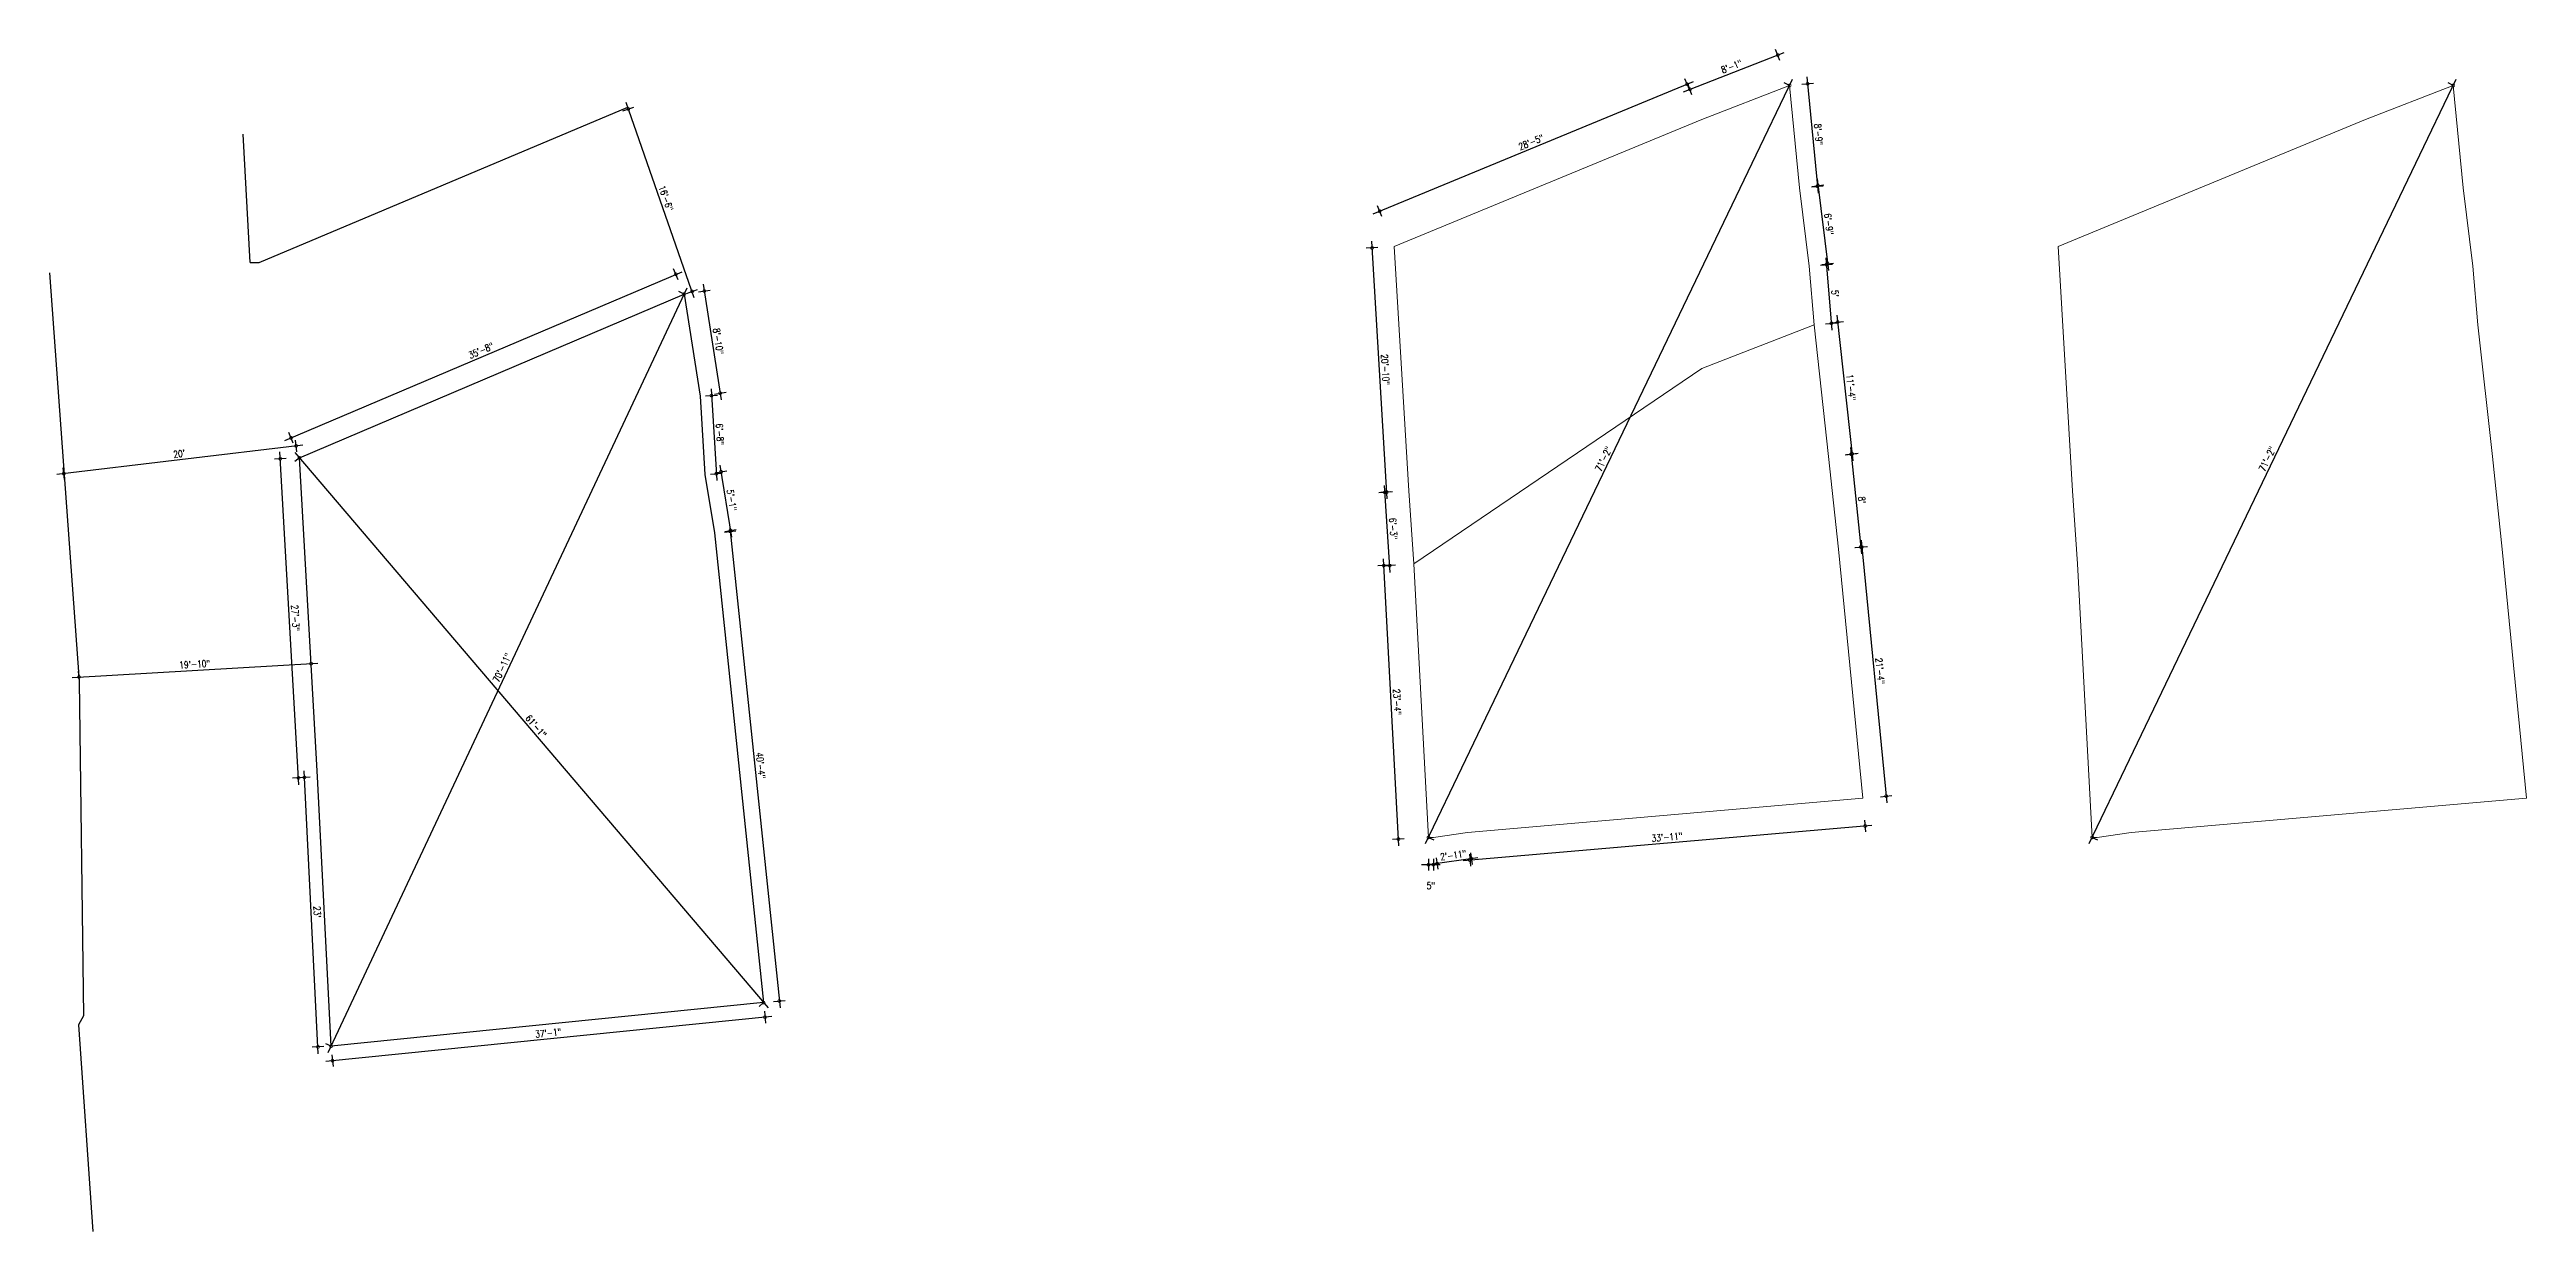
# Model space of a CAD drawing. Header units: inches. Extents: x -9985691 to 3643, y -3269800 to 4788.
# Drawn here: x -4989191 to -4986653, y -3263005 to -3261795 of the extents above; entities that cross this region are included whole.
import ezdxf

# ---------------------------------------------------------------- set-up
doc = ezdxf.new("R2010")
doc.units = ezdxf.units.IN
doc.header["$LTSCALE"] = 2
doc.header["$MEASUREMENT"] = 0
doc.header["$PDMODE"] = 34
doc.layers.get('0').update_dxf_attribs({"linetype": 'CONTINUOUS'})
doc.layers.get('DEFPOINTS').update_dxf_attribs({"color": 141, "linetype": 'CONTINUOUS'})
doc.layers.add('PDF_Geometry', color=7, linetype='CONTINUOUS')
doc.styles.add('ROMANS', font='Romans.shx', dxfattribs={"width": 0.8})
doc.dimstyles.new('8 SCALE', dxfattribs={"dimscale": 0, "dimtxt": 7, "dimasz": 6, "dimexe": 6, "dimexo": 2, "dimgap": 2, "dimtad": 1, "dimdec": 0, "dimzin": 0, "dimdsep": 46, "dimlunit": 4, "dimtxsty": 'ROMANS', "dimblk": 'DOTSMALL', "dimcen": 0, "dimdle": 7, "dimclrd": 8, "dimclre": 8, "dimclrt": 3, "dimadec": 0, "dimazin": 0, "dimtfac": 1, "dimtdec": 0, "dimtofl": 0, "dimtmove": 2, "dimatfit": 3, "dimfxl": 6, "dimfxlon": 1, "dimtolj": 1, "dimtzin": 0, "dimarcsym": 0})

# ---------------------------------------------------------------- blocks, each defined once
blk = doc.blocks.new('_DOTSMALL')
at = {"color": 0, "linetype": 'ByBlock', "const_width": 0.5}
blk.add_lwpolyline([(-0.0625, 0, 1), (0.0625, 0, 1)], format="xyb", close=True, dxfattribs=at)
blk = doc.blocks.new('*D495')
at = {"color": 8, "lineweight": -2, "ltscale": 0.5, "transparency": 16777216}
for p, q in [((-4988603.7, -3261857.7), (-4988592.3, -3261853.7)), ((-4988530.4, -3262049.1), (-4988600.3, -3261849.1)), ((-4988538.3, -3262044.5), (-4988527, -3262040.5))]:
    blk.add_line(p, q, dxfattribs=at)
at = {"layer": 'DEFPOINTS', "color": 0, "ltscale": 0.5, "transparency": 16777216}
for p in [(-4988606, -3261858.5), (-4988598, -3261855.7), (-4988540.7, -3262045.3)]:
    blk.add_point(p, dxfattribs=at)
at = {"color": 8, "lineweight": -2, "ltscale": 0.5, "transparency": 16777216, "xscale": 6, "yscale": 6, "zscale": 6}
for p, rotation in [((-4988598, -3261855.7), 109.2796377019359), ((-4988532.7, -3262042.5), 289.2796377019359)]:
    blk.add_blockref('_DOTSMALL', p, dxfattribs=dict(at, rotation=rotation))
at = {"color": 3, "ltscale": 0.5, "transparency": 16777216, "insert": (-4988559.5, -3261947.1), "char_height": 7, "attachment_point": 5, "rotation": 289.2796, "style": 'ROMANS'}
blk.add_mtext('\\A1;16\'-6"', dxfattribs=at)
blk = doc.blocks.new('*D496')
at = {"color": 8, "lineweight": -2, "ltscale": 0.5, "transparency": 16777216}
for p, q in [((-4988950.1, -3262195.3), (-4988542.9, -3262022.3)), ((-4988547, -3262030.6), (-4988551.6, -3262019.5)), ((-4988941.3, -3262198), (-4988946, -3262187))]:
    blk.add_line(p, q, dxfattribs=at)
at = {"layer": 'DEFPOINTS', "color": 0, "ltscale": 0.5, "transparency": 16777216}
for p in [(-4988549.3, -3262025), (-4988540.7, -3262045.3), (-4988935, -3262212.8)]:
    blk.add_point(p, dxfattribs=at)
at = {"color": 8, "lineweight": -2, "ltscale": 0.5, "transparency": 16777216, "xscale": 6, "yscale": 6, "zscale": 6}
for p, rotation in [((-4988549.3, -3262025), 23.01304632398811), ((-4988943.6, -3262192.5), 203.0130463239881)]:
    blk.add_blockref('_DOTSMALL', p, dxfattribs=dict(at, rotation=rotation))
at = {"color": 3, "ltscale": 0.5, "transparency": 16777216, "insert": (-4988748.9, -3262103.1), "char_height": 7, "attachment_point": 5, "rotation": 23.013, "style": 'ROMANS'}
blk.add_mtext('\\A1;35\'-8"', dxfattribs=at)
blk = doc.blocks.new('*D497')
at = {"color": 8, "lineweight": -2, "ltscale": 0.5, "transparency": 16777216}
for p, q in [((-4988526, -3262043), (-4988514.2, -3262041.2)), ((-4988521.2, -3262035.2), (-4988502.8, -3262153.6)), ((-4988509.8, -3262147.6), (-4988497.9, -3262145.8))]:
    blk.add_line(p, q, dxfattribs=at)
at = {"layer": 'DEFPOINTS', "color": 0, "ltscale": 0.5, "transparency": 16777216}
for p in [(-4988540.7, -3262045.3), (-4988524.5, -3262149.9), (-4988503.9, -3262146.7)]:
    blk.add_point(p, dxfattribs=at)
at = {"color": 8, "lineweight": -2, "ltscale": 0.5, "transparency": 16777216, "xscale": 6, "yscale": 6, "zscale": 6}
for p, rotation in [((-4988520.1, -3262042.1), 98.81300260077158), ((-4988503.9, -3262146.7), 278.8130026007716)]:
    blk.add_blockref('_DOTSMALL', p, dxfattribs=dict(at, rotation=rotation))
at = {"color": 3, "ltscale": 0.5, "transparency": 16777216, "insert": (-4988505.9, -3262093.5), "char_height": 7, "attachment_point": 5, "rotation": 278.813, "style": 'ROMANS'}
blk.add_mtext('\\A1;8\'-10"', dxfattribs=at)
blk = doc.blocks.new('*D498')
at = {"color": 8, "lineweight": -2, "ltscale": 0.5, "transparency": 16777216}
for p, q in [((-4988518.8, -3262149.5), (-4988506.8, -3262148.8)), ((-4988513.3, -3262142.2), (-4988507.4, -3262236.2)), ((-4988513.8, -3262229.5), (-4988501.9, -3262228.8))]:
    blk.add_line(p, q, dxfattribs=at)
at = {"layer": 'DEFPOINTS', "color": 0, "ltscale": 0.5, "transparency": 16777216}
for p in [(-4988524.5, -3262149.9), (-4988519.5, -3262229.9), (-4988507.9, -3262229.2)]:
    blk.add_point(p, dxfattribs=at)
at = {"color": 8, "lineweight": -2, "ltscale": 0.5, "transparency": 16777216, "xscale": 6, "yscale": 6, "zscale": 6}
for p, rotation in [((-4988512.8, -3262149.2), 93.55077929218395), ((-4988507.9, -3262229.2), 273.550779292184)]:
    blk.add_blockref('_DOTSMALL', p, dxfattribs=dict(at, rotation=rotation))
at = {"color": 3, "ltscale": 0.5, "transparency": 16777216, "insert": (-4988504.2, -3262188.8), "char_height": 7, "attachment_point": 5, "rotation": 273.5508, "style": 'ROMANS'}
blk.add_mtext('\\A1;6\'-8"', dxfattribs=at)
blk = doc.blocks.new('*D499')
at = {"color": 8, "lineweight": -2, "ltscale": 0.5, "transparency": 16777216}
for p, q in [((-4988508.9, -3262228.2), (-4988497.1, -3262226.3)), ((-4988504.1, -3262220.3), (-4988492.2, -3262294.2)), ((-4988499.2, -3262288.2), (-4988487.4, -3262286.3))]:
    blk.add_line(p, q, dxfattribs=at)
at = {"layer": 'DEFPOINTS', "color": 0, "ltscale": 0.5, "transparency": 16777216}
for p in [(-4988519.5, -3262229.9), (-4988509.8, -3262289.9), (-4988493.3, -3262287.3)]:
    blk.add_point(p, dxfattribs=at)
at = {"color": 8, "lineweight": -2, "ltscale": 0.5, "transparency": 16777216, "xscale": 6, "yscale": 6, "zscale": 6}
for p, rotation in [((-4988503, -3262227.2), 99.18045757881184), ((-4988493.3, -3262287.3), 279.1804575788119)]:
    blk.add_blockref('_DOTSMALL', p, dxfattribs=dict(at, rotation=rotation))
at = {"color": 3, "ltscale": 0.5, "transparency": 16777216, "insert": (-4988492.1, -3262256.3), "char_height": 7, "attachment_point": 5, "rotation": 279.1805, "style": 'ROMANS'}
blk.add_mtext('\\A1;5\'-1"', dxfattribs=at)
blk = doc.blocks.new('*D500')
at = {"color": 8, "lineweight": -2, "ltscale": 0.5, "transparency": 16777216}
for p, q in [((-4988494.4, -3262281.3), (-4988442.6, -3262776.1)), ((-4988499.6, -3262288.9), (-4988487.7, -3262287.6)), ((-4988449.3, -3262769.8), (-4988437.4, -3262768.5))]:
    blk.add_line(p, q, dxfattribs=at)
at = {"layer": 'DEFPOINTS', "color": 0, "ltscale": 0.5, "transparency": 16777216}
for p in [(-4988509.8, -3262289.9), (-4988459.5, -3262770.8), (-4988443.3, -3262769.1)]:
    blk.add_point(p, dxfattribs=at)
at = {"color": 8, "lineweight": -2, "ltscale": 0.5, "transparency": 16777216, "xscale": 6, "yscale": 6, "zscale": 6}
for p, rotation in [((-4988493.7, -3262288.2), 95.9751163492359), ((-4988443.3, -3262769.1), 275.9751163492359)]:
    blk.add_blockref('_DOTSMALL', p, dxfattribs=dict(at, rotation=rotation))
at = {"color": 3, "ltscale": 0.5, "transparency": 16777216, "insert": (-4988462.4, -3262528), "char_height": 7, "attachment_point": 5, "rotation": 275.9751, "style": 'ROMANS'}
blk.add_mtext('\\A1;40\'-4"', dxfattribs=at)
blk = doc.blocks.new('*D501')
at = {"color": 8, "lineweight": -2, "ltscale": 0.5, "transparency": 16777216}
for p, q in [((-4988451, -3262785), (-4988908, -3262831)), ((-4988458.6, -3262779.7), (-4988457.4, -3262791.7)), ((-4988901.7, -3262824.4), (-4988900.5, -3262836.3))]:
    blk.add_line(p, q, dxfattribs=at)
at = {"layer": 'DEFPOINTS', "color": 0, "ltscale": 0.5, "transparency": 16777216}
for p in [(-4988459.5, -3262770.8), (-4988902.6, -3262815.5), (-4988901.1, -3262830.3)]:
    blk.add_point(p, dxfattribs=at)
at = {"color": 8, "lineweight": -2, "ltscale": 0.5, "transparency": 16777216, "xscale": 6, "yscale": 6, "zscale": 6}
for p, rotation in [((-4988458, -3262785.7), 5.753615548473433), ((-4988901.1, -3262830.3), 185.7536155484734)]:
    blk.add_blockref('_DOTSMALL', p, dxfattribs=dict(at, rotation=rotation))
at = {"color": 3, "ltscale": 0.5, "transparency": 16777216, "insert": (-4988680.1, -3262801.9), "char_height": 7, "attachment_point": 5, "rotation": 5.7536, "style": 'ROMANS'}
blk.add_mtext('\\A1;37\'-1"', dxfattribs=at)
blk = doc.blocks.new('*D489')
at = {"color": 8, "lineweight": -2, "ltscale": 0.5, "transparency": 16777216}
for p, q in [((-4988923.9, -3262539.9), (-4988935.9, -3262540.5)), ((-4988915.7, -3262823.1), (-4988930.2, -3262533.3)), ((-4988910, -3262815.8), (-4988922, -3262816.4))]:
    blk.add_line(p, q, dxfattribs=at)
at = {"layer": 'DEFPOINTS', "color": 0, "ltscale": 0.5, "transparency": 16777216}
for p in [(-4988916.4, -3262539.6), (-4988929.9, -3262540.2), (-4988902.6, -3262815.5)]:
    blk.add_point(p, dxfattribs=at)
at = {"color": 8, "lineweight": -2, "ltscale": 0.5, "transparency": 16777216, "xscale": 6, "yscale": 6, "zscale": 6}
for p, rotation in [((-4988929.9, -3262540.2), 92.86729410762844), ((-4988916, -3262816.1), 272.8672941076284)]:
    blk.add_blockref('_DOTSMALL', p, dxfattribs=dict(at, rotation=rotation))
at = {"color": 3, "ltscale": 0.5, "transparency": 16777216, "insert": (-4988916.8, -3262677.9), "char_height": 7, "attachment_point": 5, "rotation": 272.8673, "style": 'ROMANS'}
blk.add_mtext("\\A1;23'", dxfattribs=at)
blk = doc.blocks.new('*D490')
at = {"color": 8, "lineweight": -2, "ltscale": 0.5, "transparency": 16777216}
for p, q in [((-4988935.6, -3262547.7), (-4988955, -3262206.9)), ((-4988948.6, -3262213.6), (-4988960.6, -3262214.2)), ((-4988930, -3262540.3), (-4988942, -3262541))]:
    blk.add_line(p, q, dxfattribs=at)
at = {"layer": 'DEFPOINTS', "color": 0, "ltscale": 0.5, "transparency": 16777216}
for p in [(-4988954.6, -3262213.9), (-4988935, -3262212.8), (-4988916.4, -3262539.6)]:
    blk.add_point(p, dxfattribs=at)
at = {"color": 8, "lineweight": -2, "ltscale": 0.5, "transparency": 16777216, "xscale": 6, "yscale": 6, "zscale": 6}
for p, rotation in [((-4988954.6, -3262213.9), 93.2635298258622), ((-4988936, -3262540.7), 273.2635298258622)]:
    blk.add_blockref('_DOTSMALL', p, dxfattribs=dict(at, rotation=rotation))
at = {"color": 3, "ltscale": 0.5, "transparency": 16777216, "insert": (-4988939.1, -3262376.9), "char_height": 7, "attachment_point": 5, "rotation": 273.2635, "style": 'ROMANS'}
blk.add_mtext('\\A1;27\'-3"', dxfattribs=at)
blk = doc.blocks.new('*D491')
at = {"color": 8, "lineweight": -2, "ltscale": 0.5, "transparency": 16777216}
for p, q in [((-4988905.5, -3262821.8), (-4988537.7, -3262039)), ((-4988540.7, -3262045.3), (-4988546.1, -3262042.7)), ((-4988902.6, -3262815.5), (-4988908, -3262812.9))]:
    blk.add_line(p, q, dxfattribs=at)
at = {"layer": 'DEFPOINTS', "color": 0, "ltscale": 0.5, "transparency": 16777216}
for p in [(-4988540.7, -3262045.3), (-4988540.7, -3262045.3), (-4988902.6, -3262815.5)]:
    blk.add_point(p, dxfattribs=at)
at = {"color": 8, "lineweight": -2, "ltscale": 0.5, "transparency": 16777216, "xscale": 6, "yscale": 6, "zscale": 6}
for p, rotation in [((-4988540.7, -3262045.3), 64.83288792151859), ((-4988902.6, -3262815.5), 244.8328879215186)]:
    blk.add_blockref('_DOTSMALL', p, dxfattribs=dict(at, rotation=rotation))
at = {"color": 3, "ltscale": 0.5, "transparency": 16777216, "insert": (-4988727.2, -3262427.8), "char_height": 7, "attachment_point": 5, "rotation": 64.8329, "style": 'ROMANS'}
blk.add_mtext('\\A1;70\'-11"', dxfattribs=at)
blk = doc.blocks.new('*D492')
at = {"color": 8, "lineweight": -2, "ltscale": 0.5, "transparency": 16777216}
for p, q in [((-4988939.6, -3262207.5), (-4988454.9, -3262776.2)), ((-4988935, -3262212.8), (-4988939.6, -3262216.7)), ((-4988459.5, -3262770.8), (-4988464, -3262774.7))]:
    blk.add_line(p, q, dxfattribs=at)
at = {"layer": 'DEFPOINTS', "color": 0, "ltscale": 0.5, "transparency": 16777216}
for p in [(-4988935, -3262212.8), (-4988459.5, -3262770.8), (-4988459.5, -3262770.8)]:
    blk.add_point(p, dxfattribs=at)
at = {"color": 8, "lineweight": -2, "ltscale": 0.5, "transparency": 16777216, "xscale": 6, "yscale": 6, "zscale": 6}
for p, rotation in [((-4988935, -3262212.8), 130.4366418061178), ((-4988459.5, -3262770.8), 310.4366418061178)]:
    blk.add_blockref('_DOTSMALL', p, dxfattribs=dict(at, rotation=rotation))
at = {"color": 3, "ltscale": 0.5, "transparency": 16777216, "insert": (-4988692.6, -3262487.8), "char_height": 7, "attachment_point": 5, "rotation": 310.4366, "style": 'ROMANS'}
blk.add_mtext('\\A1;61\'-1"', dxfattribs=at)
blk = doc.blocks.new('*D493')
at = {"color": 8, "lineweight": -2, "ltscale": 0.5, "transparency": 16777216}
for p, q in [((-4988931.5, -3262199.9), (-4989183.4, -3262230)), ((-4988937.7, -3262206.7), (-4988939.1, -3262194.7)), ((-4989175.7, -3262235.1), (-4989177.2, -3262223.2))]:
    blk.add_line(p, q, dxfattribs=at)
at = {"layer": 'DEFPOINTS', "color": 0, "ltscale": 0.5, "transparency": 16777216}
for p in [(-4989176.4, -3262229.1), (-4988936.8, -3262214.3), (-4989174.8, -3262242.7)]:
    blk.add_point(p, dxfattribs=at)
at = {"color": 8, "lineweight": -2, "ltscale": 0.5, "transparency": 16777216, "xscale": 6, "yscale": 6, "zscale": 6}
for p, rotation in [((-4988938.4, -3262200.7), 6.808449976297259), ((-4989176.4, -3262229.1), 186.8084499762973)]:
    blk.add_blockref('_DOTSMALL', p, dxfattribs=dict(at, rotation=rotation))
at = {"color": 3, "ltscale": 0.5, "transparency": 16777216, "insert": (-4989058.2, -3262208.8), "char_height": 7, "attachment_point": 5, "rotation": 6.8084, "style": 'ROMANS'}
blk.add_mtext("\\A1;20'", dxfattribs=at)
blk = doc.blocks.new('*D494')
at = {"color": 8, "lineweight": -2, "ltscale": 0.5, "transparency": 16777216}
for p, q in [((-4989167.8, -3262437.7), (-4988916, -3262423.3)), ((-4989160.7, -3262439.5), (-4989161.2, -3262431.3)), ((-4988922.9, -3262425.9), (-4988923.3, -3262417.7))]:
    blk.add_line(p, q, dxfattribs=at)
at = {"layer": 'DEFPOINTS', "color": 0, "ltscale": 0.5, "transparency": 16777216}
for p in [(-4988923, -3262423.7), (-4988922.8, -3262427.9), (-4989160.6, -3262441.5)]:
    blk.add_point(p, dxfattribs=at)
at = {"color": 8, "lineweight": -2, "ltscale": 0.5, "transparency": 16777216, "xscale": 6, "yscale": 6, "zscale": 6}
for p, rotation in [((-4989160.8, -3262437.3), 183.2635298258807), ((-4988923, -3262423.7), 3.263529825880727)]:
    blk.add_blockref('_DOTSMALL', p, dxfattribs=dict(at, rotation=rotation))
at = {"color": 3, "ltscale": 0.5, "transparency": 16777216, "insert": (-4989042.3, -3262424.3), "char_height": 7, "attachment_point": 5, "rotation": 3.2635, "style": 'ROMANS'}
blk.add_mtext('\\A1;19\'-10"', dxfattribs=at)
blk = doc.blocks.new('*D502')
at = {"color": 8, "lineweight": -2, "ltscale": 0.5, "transparency": 16777216}
for p, q in [((-4987834.7, -3261963), (-4987506.7, -3261827.7)), ((-4987510.9, -3261835.9), (-4987515.5, -3261824.8)), ((-4987825.9, -3261965.9), (-4987830.5, -3261954.8))]:
    blk.add_line(p, q, dxfattribs=at)
at = {"layer": 'DEFPOINTS', "color": 0, "ltscale": 0.5, "transparency": 16777216}
for p in [(-4987513.2, -3261830.4), (-4987498.2, -3261866.6), (-4987813.2, -3261996.6)]:
    blk.add_point(p, dxfattribs=at)
at = {"color": 8, "lineweight": -2, "ltscale": 0.5, "transparency": 16777216, "xscale": 6, "yscale": 6, "zscale": 6}
for p, rotation in [((-4987513.2, -3261830.4), 22.42587605510869), ((-4987828.2, -3261960.4), 202.4258760551087)]:
    blk.add_blockref('_DOTSMALL', p, dxfattribs=dict(at, rotation=rotation))
at = {"color": 3, "ltscale": 0.5, "transparency": 16777216, "insert": (-4987673, -3261889.7), "char_height": 7, "attachment_point": 5, "rotation": 22.4259, "style": 'ROMANS'}
blk.add_mtext('\\A1;28\'-5"', dxfattribs=at)
blk = doc.blocks.new('*D503')
at = {"color": 8, "lineweight": -2, "ltscale": 0.5, "transparency": 16777216}
for p, q in [((-4987516.9, -3261838), (-4987413.8, -3261797.9)), ((-4987418.2, -3261806.1), (-4987422.5, -3261794.9)), ((-4987508.2, -3261841.1), (-4987512.5, -3261829.9))]:
    blk.add_line(p, q, dxfattribs=at)
at = {"layer": 'DEFPOINTS', "color": 0, "ltscale": 0.5, "transparency": 16777216}
for p in [(-4987420.3, -3261800.5), (-4987408.2, -3261831.6), (-4987498.2, -3261866.6)]:
    blk.add_point(p, dxfattribs=at)
at = {"color": 8, "lineweight": -2, "ltscale": 0.5, "transparency": 16777216, "xscale": 6, "yscale": 6, "zscale": 6}
for p, rotation in [((-4987420.3, -3261800.5), 21.25042022284545), ((-4987510.3, -3261835.5), 201.2504202228454)]:
    blk.add_blockref('_DOTSMALL', p, dxfattribs=dict(at, rotation=rotation))
at = {"color": 3, "ltscale": 0.5, "transparency": 16777216, "insert": (-4987467.6, -3261812.2), "char_height": 7, "attachment_point": 5, "rotation": 21.2504, "style": 'ROMANS'}
blk.add_mtext('\\A1;8\'-1"', dxfattribs=at)
blk = doc.blocks.new('*D504')
at = {"color": 8, "lineweight": -2, "ltscale": 0.5, "transparency": 16777216}
for p, q in [((-4987395.8, -3261830.4), (-4987383.8, -3261829.3)), ((-4987390.4, -3261822.9), (-4987379.1, -3261941.8)), ((-4987385.8, -3261935.4), (-4987373.8, -3261934.3))]:
    blk.add_line(p, q, dxfattribs=at)
at = {"layer": 'DEFPOINTS', "color": 0, "ltscale": 0.5, "transparency": 16777216}
for p in [(-4987408.2, -3261831.6), (-4987398.2, -3261936.6), (-4987379.8, -3261934.9)]:
    blk.add_point(p, dxfattribs=at)
at = {"color": 8, "lineweight": -2, "ltscale": 0.5, "transparency": 16777216, "xscale": 6, "yscale": 6, "zscale": 6}
for p, rotation in [((-4987389.8, -3261829.9), 95.44029139324137), ((-4987379.8, -3261934.9), 275.4402913932414)]:
    blk.add_blockref('_DOTSMALL', p, dxfattribs=dict(at, rotation=rotation))
at = {"color": 3, "ltscale": 0.5, "transparency": 16777216, "insert": (-4987378.6, -3261881.8), "char_height": 7, "attachment_point": 5, "rotation": 275.4403, "style": 'ROMANS'}
blk.add_mtext('\\A1;8\'-9"', dxfattribs=at)
blk = doc.blocks.new('*D505')
at = {"color": 8, "lineweight": -2, "ltscale": 0.5, "transparency": 16777216}
for p, q in [((-4987380, -3261927.3), (-4987368.3, -3262021.2)), ((-4987385.1, -3261935), (-4987373.2, -3261933.5)), ((-4987375.1, -3262015), (-4987363.2, -3262013.5))]:
    blk.add_line(p, q, dxfattribs=at)
at = {"layer": 'DEFPOINTS', "color": 0, "ltscale": 0.5, "transparency": 16777216}
for p in [(-4987398.2, -3261936.6), (-4987388.2, -3262016.6), (-4987369.2, -3262014.2)]:
    blk.add_point(p, dxfattribs=at)
at = {"color": 8, "lineweight": -2, "ltscale": 0.5, "transparency": 16777216, "xscale": 6, "yscale": 6, "zscale": 6}
for p, rotation in [((-4987379.2, -3261934.2), 97.12505674954825), ((-4987369.2, -3262014.2), 277.1250567495483)]:
    blk.add_blockref('_DOTSMALL', p, dxfattribs=dict(at, rotation=rotation))
at = {"color": 3, "ltscale": 0.5, "transparency": 16777216, "insert": (-4987368, -3261973.5), "char_height": 7, "attachment_point": 5, "rotation": 277.1251, "style": 'ROMANS'}
blk.add_mtext('\\A1;6\'-9"', dxfattribs=at)
blk = doc.blocks.new('*D506')
at = {"color": 8, "lineweight": -2, "ltscale": 0.5, "transparency": 16777216}
for p, q in [((-4987376.4, -3262015.6), (-4987364.4, -3262014.6)), ((-4987371, -3262008.2), (-4987364.8, -3262082.1)), ((-4987371.4, -3262075.6), (-4987359.4, -3262074.6))]:
    blk.add_line(p, q, dxfattribs=at)
at = {"layer": 'DEFPOINTS', "color": 0, "ltscale": 0.5, "transparency": 16777216}
for p in [(-4987388.2, -3262016.6), (-4987383.2, -3262076.6), (-4987365.4, -3262075.1)]:
    blk.add_point(p, dxfattribs=at)
at = {"color": 8, "lineweight": -2, "ltscale": 0.5, "transparency": 16777216, "xscale": 6, "yscale": 6, "zscale": 6}
for p, rotation in [((-4987370.4, -3262015.1), 94.76360670426138), ((-4987365.4, -3262075.1), 274.7636067042614)]:
    blk.add_blockref('_DOTSMALL', p, dxfattribs=dict(at, rotation=rotation))
at = {"color": 3, "ltscale": 0.5, "transparency": 16777216, "insert": (-4987361.7, -3262044.6), "char_height": 7, "attachment_point": 5, "rotation": 274.7636, "style": 'ROMANS'}
blk.add_mtext("\\A1;5'", dxfattribs=at)
blk = doc.blocks.new('*D507')
at = {"color": 8, "lineweight": -2, "ltscale": 0.5, "transparency": 16777216}
for p, q in [((-4987365, -3262074.6), (-4987353.1, -3262073.3)), ((-4987359.8, -3262067), (-4987343.3, -3262215.9)), ((-4987350, -3262209.6), (-4987338.1, -3262208.3))]:
    blk.add_line(p, q, dxfattribs=at)
at = {"layer": 'DEFPOINTS', "color": 0, "ltscale": 0.5, "transparency": 16777216}
for p in [(-4987383.2, -3262076.6), (-4987344, -3262208.9), (-4987368.2, -3262211.6)]:
    blk.add_point(p, dxfattribs=at)
at = {"color": 8, "lineweight": -2, "ltscale": 0.5, "transparency": 16777216, "xscale": 6, "yscale": 6, "zscale": 6}
for p, rotation in [((-4987359, -3262073.9), 96.34019950954125), ((-4987344, -3262208.9), 276.3401995095413)]:
    blk.add_blockref('_DOTSMALL', p, dxfattribs=dict(at, rotation=rotation))
at = {"color": 3, "ltscale": 0.5, "transparency": 16777216, "insert": (-4987345.4, -3262140.8), "char_height": 7, "attachment_point": 5, "rotation": 276.3402, "style": 'ROMANS'}
blk.add_mtext('\\A1;11\'-4"', dxfattribs=at)
blk = doc.blocks.new('*D508')
at = {"color": 8, "lineweight": -2, "ltscale": 0.5, "transparency": 16777216}
for p, q in [((-4987351.2, -3262209.8), (-4987339.2, -3262208.6)), ((-4987345.9, -3262202.2), (-4987334.5, -3262311.2)), ((-4987341.2, -3262304.8), (-4987329.2, -3262303.6))]:
    blk.add_line(p, q, dxfattribs=at)
at = {"layer": 'DEFPOINTS', "color": 0, "ltscale": 0.5, "transparency": 16777216}
for p in [(-4987368.2, -3262211.6), (-4987358.2, -3262306.6), (-4987335.2, -3262304.2)]:
    blk.add_point(p, dxfattribs=at)
at = {"color": 8, "lineweight": -2, "ltscale": 0.5, "transparency": 16777216, "xscale": 6, "yscale": 6, "zscale": 6}
for p, rotation in [((-4987345.2, -3262209.2), 96.0089564122472), ((-4987335.2, -3262304.2), 276.0089564122472)]:
    blk.add_blockref('_DOTSMALL', p, dxfattribs=dict(at, rotation=rotation))
at = {"color": 3, "ltscale": 0.5, "transparency": 16777216, "insert": (-4987334.1, -3262256.1), "char_height": 7, "attachment_point": 5, "rotation": 276.009, "style": 'ROMANS'}
blk.add_mtext("\\A1;8'", dxfattribs=at)
blk = doc.blocks.new('*D509')
at = {"color": 8, "lineweight": -2, "ltscale": 0.5, "transparency": 16777216}
for p, q in [((-4987340.2, -3262304.9), (-4987328.3, -3262303.7)), ((-4987334.9, -3262297.3), (-4987308.6, -3262566.2)), ((-4987315.2, -3262559.9), (-4987303.3, -3262558.7))]:
    blk.add_line(p, q, dxfattribs=at)
at = {"layer": 'DEFPOINTS', "color": 0, "ltscale": 0.5, "transparency": 16777216}
for p in [(-4987358.2, -3262306.6), (-4987333.2, -3262561.6), (-4987309.2, -3262559.3)]:
    blk.add_point(p, dxfattribs=at)
at = {"color": 8, "lineweight": -2, "ltscale": 0.5, "transparency": 16777216, "xscale": 6, "yscale": 6, "zscale": 6}
for p, rotation in [((-4987334.2, -3262304.3), 95.59936110966345), ((-4987309.2, -3262559.3), 275.5993611096634)]:
    blk.add_blockref('_DOTSMALL', p, dxfattribs=dict(at, rotation=rotation))
at = {"color": 3, "ltscale": 0.5, "transparency": 16777216, "insert": (-4987315.6, -3262431.2), "char_height": 7, "attachment_point": 5, "rotation": 275.5994, "style": 'ROMANS'}
blk.add_mtext('\\A1;21\'-4"', dxfattribs=at)
blk = doc.blocks.new('*D510')
at = {"color": 8, "lineweight": -2, "ltscale": 0.5, "transparency": 16777216}
for p, q in [((-4987323.8, -3262589.3), (-4987742.8, -3262625.5)), ((-4987331.3, -3262583.9), (-4987330.3, -3262595.9)), ((-4987736.3, -3262618.9), (-4987735.3, -3262630.9))]:
    blk.add_line(p, q, dxfattribs=at)
at = {"layer": 'DEFPOINTS', "color": 0, "ltscale": 0.5, "transparency": 16777216}
for p in [(-4987333.2, -3262561.6), (-4987738.2, -3262596.6), (-4987735.8, -3262624.9)]:
    blk.add_point(p, dxfattribs=at)
at = {"color": 8, "lineweight": -2, "ltscale": 0.5, "transparency": 16777216, "xscale": 6, "yscale": 6, "zscale": 6}
for p, rotation in [((-4987330.8, -3262589.9), 4.939238313804273), ((-4987735.8, -3262624.9), 184.9392383138043)]:
    blk.add_blockref('_DOTSMALL', p, dxfattribs=dict(at, rotation=rotation))
at = {"color": 3, "ltscale": 0.5, "transparency": 16777216, "insert": (-4987533.8, -3262601.3), "char_height": 7, "attachment_point": 5, "rotation": 4.9392, "style": 'ROMANS'}
blk.add_mtext('\\A1;33\'-11"', dxfattribs=at)
blk = doc.blocks.new('*D511')
at = {"color": 8, "lineweight": -2, "ltscale": 0.5, "transparency": 16777216}
for p, q in [((-4987818, -3262323), (-4987830, -3262323.6)), ((-4987808.6, -3262610.3), (-4987824.3, -3262316.3)), ((-4987803, -3262603), (-4987815, -3262603.6))]:
    blk.add_line(p, q, dxfattribs=at)
at = {"layer": 'DEFPOINTS', "color": 0, "ltscale": 0.5, "transparency": 16777216}
for p in [(-4987824, -3262323.3), (-4987793.2, -3262321.6), (-4987778.2, -3262601.6)]:
    blk.add_point(p, dxfattribs=at)
at = {"color": 8, "lineweight": -2, "ltscale": 0.5, "transparency": 16777216, "xscale": 6, "yscale": 6, "zscale": 6}
for p, rotation in [((-4987824, -3262323.3), 93.06649094763887), ((-4987809, -3262603.3), 273.0664909476389)]:
    blk.add_blockref('_DOTSMALL', p, dxfattribs=dict(at, rotation=rotation))
at = {"color": 3, "ltscale": 0.5, "transparency": 16777216, "insert": (-4987810.3, -3262462.9), "char_height": 7, "attachment_point": 5, "rotation": 273.0665, "style": 'ROMANS'}
blk.add_mtext('\\A1;23\'-4"', dxfattribs=at)
blk = doc.blocks.new('*D512')
at = {"color": 8, "lineweight": -2, "ltscale": 0.5, "transparency": 16777216}
for p, q in [((-4987817, -3262247.9), (-4987828.9, -3262248.7)), ((-4987817.5, -3262330.3), (-4987823.4, -3262241.3)), ((-4987812, -3262322.9), (-4987823.9, -3262323.7))]:
    blk.add_line(p, q, dxfattribs=at)
at = {"layer": 'DEFPOINTS', "color": 0, "ltscale": 0.5, "transparency": 16777216}
for p in [(-4987822.9, -3262248.3), (-4987798.2, -3262246.6), (-4987793.2, -3262321.6)]:
    blk.add_point(p, dxfattribs=at)
at = {"color": 8, "lineweight": -2, "ltscale": 0.5, "transparency": 16777216, "xscale": 6, "yscale": 6, "zscale": 6}
for p, rotation in [((-4987822.9, -3262248.3), 93.81404472881547), ((-4987817.9, -3262323.3), 273.8140447288155)]:
    blk.add_blockref('_DOTSMALL', p, dxfattribs=dict(at, rotation=rotation))
at = {"color": 3, "ltscale": 0.5, "transparency": 16777216, "insert": (-4987814.3, -3262285.4), "char_height": 7, "attachment_point": 5, "rotation": 273.814, "style": 'ROMANS'}
blk.add_mtext('\\A1;6\'-3"', dxfattribs=at)
blk = doc.blocks.new('*D513')
at = {"color": 8, "lineweight": -2, "ltscale": 0.5, "transparency": 16777216}
for p, q in [((-4987830, -3261997.6), (-4987842, -3261998.4)), ((-4987820.6, -3262255), (-4987836.4, -3261991)), ((-4987815, -3262247.6), (-4987827, -3262248.4))]:
    blk.add_line(p, q, dxfattribs=at)
at = {"layer": 'DEFPOINTS', "color": 0, "ltscale": 0.5, "transparency": 16777216}
for p in [(-4987836, -3261998), (-4987813.2, -3261996.6), (-4987798.2, -3262246.6)]:
    blk.add_point(p, dxfattribs=at)
at = {"color": 8, "lineweight": -2, "ltscale": 0.5, "transparency": 16777216, "xscale": 6, "yscale": 6, "zscale": 6}
for p, rotation in [((-4987836, -3261998), 93.4336363093463), ((-4987821, -3262248), 273.4336363093464)]:
    blk.add_blockref('_DOTSMALL', p, dxfattribs=dict(at, rotation=rotation))
at = {"color": 3, "ltscale": 0.5, "transparency": 16777216, "insert": (-4987822.4, -3262122.6), "char_height": 7, "attachment_point": 5, "rotation": 273.4336, "style": 'ROMANS'}
blk.add_mtext('\\A1;20\'-10"', dxfattribs=at)
blk = doc.blocks.new('*D514')
at = {"color": 8, "lineweight": -2, "ltscale": 0.5, "transparency": 16777216}
for p, q in [((-4987781.3, -3262607.9), (-4987405.2, -3261825.3)), ((-4987408.2, -3261831.6), (-4987413.6, -3261829)), ((-4987778.2, -3262601.6), (-4987772.8, -3262604.2))]:
    blk.add_line(p, q, dxfattribs=at)
at = {"layer": 'DEFPOINTS', "color": 0, "ltscale": 0.5, "transparency": 16777216}
for p in [(-4987408.2, -3261831.6), (-4987408.2, -3261831.6), (-4987778.2, -3262601.6)]:
    blk.add_point(p, dxfattribs=at)
at = {"color": 8, "lineweight": -2, "ltscale": 0.5, "transparency": 16777216, "xscale": 6, "yscale": 6, "zscale": 6}
for p, rotation in [((-4987408.2, -3261831.6), 64.33480040892645), ((-4987778.2, -3262601.6), 244.3348004089265)]:
    blk.add_blockref('_DOTSMALL', p, dxfattribs=dict(at, rotation=rotation))
at = {"color": 3, "ltscale": 0.5, "transparency": 16777216, "insert": (-4987598.8, -3262214), "char_height": 7, "attachment_point": 5, "rotation": 64.3348, "style": 'ROMANS'}
blk.add_mtext('\\A1;71\'-2"', dxfattribs=at)
blk = doc.blocks.new('*D515')
at = {"color": 8, "lineweight": -2, "ltscale": 0.5, "transparency": 16777216}
for p, q in [((-4987727.5, -3262622.4), (-4987776.3, -3262629.4)), ((-4987770.2, -3262622.5), (-4987768.6, -3262634.3)), ((-4987735.2, -3262617.5), (-4987733.6, -3262629.3))]:
    blk.add_line(p, q, dxfattribs=at)
at = {"layer": 'DEFPOINTS', "color": 0, "ltscale": 0.5, "transparency": 16777216}
for p in [(-4987773.2, -3262601.6), (-4987738.2, -3262596.6), (-4987769.4, -3262628.4)]:
    blk.add_point(p, dxfattribs=at)
at = {"color": 8, "lineweight": -2, "ltscale": 0.5, "transparency": 16777216, "xscale": 6, "yscale": 6, "zscale": 6}
for p, rotation in [((-4987769.4, -3262628.4), 188.129766935288), ((-4987734.4, -3262623.4), 8.129766935288014)]:
    blk.add_blockref('_DOTSMALL', p, dxfattribs=dict(at, rotation=rotation))
at = {"color": 3, "ltscale": 0.5, "transparency": 16777216, "insert": (-4987752.8, -3262619.8), "char_height": 7, "attachment_point": 5, "rotation": 8.1298, "style": 'ROMANS'}
blk.add_mtext('\\A1;2\'-11"', dxfattribs=at)
blk = doc.blocks.new('*D516')
at = {"color": 8, "lineweight": -2, "ltscale": 0.5, "transparency": 16777216}
for p, q in [((-4987766.2, -3262629.6), (-4987785.2, -3262629.6)), ((-4987778.2, -3262623.6), (-4987778.2, -3262635.6)), ((-4987773.2, -3262623.6), (-4987773.2, -3262635.6))]:
    blk.add_line(p, q, dxfattribs=at)
at = {"layer": 'DEFPOINTS', "color": 0, "ltscale": 0.5, "transparency": 16777216}
for p in [(-4987778.2, -3262601.6), (-4987773.2, -3262601.6), (-4987778.2, -3262629.6)]:
    blk.add_point(p, dxfattribs=at)
at = {"color": 8, "lineweight": -2, "ltscale": 0.5, "transparency": 16777216, "xscale": 6, "yscale": 6, "zscale": 6, "rotation": 180}
blk.add_blockref('_DOTSMALL', (-4987778.2, -3262629.6), dxfattribs=at)
at = {"color": 8, "lineweight": -2, "ltscale": 0.5, "transparency": 16777216, "xscale": 6, "yscale": 6, "zscale": 6}
blk.add_blockref('_DOTSMALL', (-4987773.2, -3262629.6), dxfattribs=at)
at = {"color": 3, "ltscale": 0.5, "transparency": 16777216, "insert": (-4987775.7, -3262651.1), "char_height": 7, "attachment_point": 5, "style": 'ROMANS'}
blk.add_mtext('\\A1;5"', dxfattribs=at)
blk = doc.blocks.new('*D517')
at = {"color": 8, "lineweight": -2, "ltscale": 0.5, "transparency": 16777216}
for p, q in [((-4987101.3, -3262607.9), (-4986725.2, -3261825.3)), ((-4986728.2, -3261831.6), (-4986733.6, -3261829)), ((-4987098.2, -3262601.6), (-4987092.8, -3262604.2))]:
    blk.add_line(p, q, dxfattribs=at)
at = {"layer": 'DEFPOINTS', "color": 0, "ltscale": 0.5, "transparency": 16777216}
for p in [(-4986728.2, -3261831.6), (-4986728.2, -3261831.6), (-4987098.2, -3262601.6)]:
    blk.add_point(p, dxfattribs=at)
at = {"color": 8, "lineweight": -2, "ltscale": 0.5, "transparency": 16777216, "xscale": 6, "yscale": 6, "zscale": 6}
for p, rotation in [((-4986728.2, -3261831.6), 64.33480040892645), ((-4987098.2, -3262601.6), 244.3348004089265)]:
    blk.add_blockref('_DOTSMALL', p, dxfattribs=dict(at, rotation=rotation))
at = {"color": 3, "ltscale": 0.5, "transparency": 16777216, "insert": (-4986918.8, -3262214), "char_height": 7, "attachment_point": 5, "rotation": 64.3348, "style": 'ROMANS'}
blk.add_mtext('\\A1;71\'-2"', dxfattribs=at)

msp = doc.modelspace()

# ---------------------------------------------------------------- linework, layer by layer
at = {"ltscale": 0.5}
for p, q in [((-4988976.4, -3262012.9), (-4988598.6, -3261853.9)), ((-4988985.5, -3262012.9), (-4988992.7, -3261881.6)), ((-4989191, -3262023.6), (-4989160.6, -3262441.5)), ((-4988985.5, -3262012.9), (-4988976.4, -3262012.9)), ((-4989160.6, -3262441.5), (-4989156.2, -3262784.3)), ((-4989156.2, -3262784.3), (-4989161.2, -3262793.4)), ((-4989161.2, -3262793.4), (-4989146.7, -3263005.1))]:
    msp.add_line(p, q, dxfattribs=at)
msp.add_lwpolyline([(-4988935, -3262212.8), (-4988540.7, -3262045.3), (-4988524.5, -3262149.9), (-4988519.5, -3262229.9), (-4988509.8, -3262289.9), (-4988459.5, -3262770.8), (-4988902.6, -3262815.5), (-4988916.4, -3262539.6), (-4988935, -3262212.8)], dxfattribs=at)
at = {"layer": 'PDF_Geometry', "lineweight": 9}
for points in [[(-4987398.2, -3261936.6), (-4987388.2, -3262016.6), (-4987383.2, -3262076.6), (-4987498.2, -3262121.6), (-4987793.2, -3262321.6), (-4987798.2, -3262246.6), (-4987813.2, -3261996.6), (-4987498.2, -3261866.6), (-4987408.2, -3261831.6)], [(-4987398.2, -3261936.6), (-4987388.2, -3262016.6), (-4987383.2, -3262076.6), (-4987498.2, -3262121.6), (-4987793.2, -3262321.6), (-4987798.2, -3262246.6), (-4987813.2, -3261996.6), (-4987498.2, -3261866.6), (-4987408.2, -3261831.6)], [(-4987113.2, -3262321.6), (-4987118.2, -3262246.6), (-4987133.2, -3261996.6), (-4986818.2, -3261866.6), (-4986728.2, -3261831.6), (-4986718.2, -3261936.6), (-4986708.2, -3262016.6), (-4986703.2, -3262076.6), (-4986688.2, -3262211.6), (-4986678.2, -3262306.6), (-4986653.2, -3262561.6), (-4987058.2, -3262596.6), (-4987093.2, -3262601.6), (-4987098.2, -3262601.6)], [(-4987358.2, -3262306.6), (-4987333.2, -3262561.6), (-4987738.2, -3262596.6), (-4987773.2, -3262601.6), (-4987778.2, -3262601.6), (-4987793.2, -3262321.6), (-4987498.2, -3262121.6), (-4987383.2, -3262076.6), (-4987368.2, -3262211.6)], [(-4987358.2, -3262306.6), (-4987333.2, -3262561.6), (-4987738.2, -3262596.6), (-4987773.2, -3262601.6), (-4987778.2, -3262601.6), (-4987793.2, -3262321.6), (-4987498.2, -3262121.6), (-4987383.2, -3262076.6), (-4987368.2, -3262211.6)], [(-4987358.2, -3262306.6), (-4987333.2, -3262561.6), (-4987738.2, -3262596.6), (-4987773.2, -3262601.6), (-4987778.2, -3262601.6), (-4987793.2, -3262321.6), (-4987498.2, -3262121.6), (-4987383.2, -3262076.6), (-4987368.2, -3262211.6)], [(-4987358.2, -3262306.6), (-4987333.2, -3262561.6), (-4987738.2, -3262596.6), (-4987773.2, -3262601.6), (-4987778.2, -3262601.6), (-4987793.2, -3262321.6), (-4987498.2, -3262121.6), (-4987383.2, -3262076.6), (-4987368.2, -3262211.6)]]:
    msp.add_lwpolyline(points, close=True, dxfattribs=at)

# ---------------------------------------------------------------- dimensions: what is measured, and where the dimension line sits
at = {"ltscale": 0.5}
for p1, p2, distance, picture, middle in [((-4987498.2, -3261866.6), (-4987408.2, -3261831.6), 33.4, '*D503', (-4987467.6, -3261812.2)), ((-4987813.2, -3261996.6), (-4987498.2, -3261866.6), 39.2, '*D502', (-4987673, -3261889.7)), ((-4987778.2, -3262601.6), (-4987408.2, -3261831.6), 0, '*D514', (-4987598.8, -3262214)), ((-4987408.2, -3261831.6), (-4987398.2, -3261936.6), 18.5, '*D504', (-4987378.6, -3261881.8)), ((-4987098.2, -3262601.6), (-4986728.2, -3261831.6), 0, '*D517', (-4986918.8, -3262214)), ((-4988540.7, -3262045.3), (-4988606, -3261858.5), -8.5, '*D495', (-4988559.5, -3261947.1)), ((-4987398.2, -3261936.6), (-4987388.2, -3262016.6), 19.2, '*D505', (-4987368, -3261973.5)), ((-4987798.2, -3262246.6), (-4987813.2, -3261996.6), 22.8, '*D513', (-4987822.4, -3262122.6)), ((-4988935, -3262212.8), (-4988540.7, -3262045.3), 22, '*D496', (-4988748.9, -3262103.1)), ((-4987388.2, -3262016.6), (-4987383.2, -3262076.6), 17.9, '*D506', (-4987361.7, -3262044.6)), ((-4988902.6, -3262815.5), (-4988540.7, -3262045.3), 0, '*D491', (-4988727.2, -3262427.8)), ((-4988540.7, -3262045.3), (-4988524.5, -3262149.9), 20.9, '*D497', (-4988505.9, -3262093.5)), ((-4987383.2, -3262076.6), (-4987368.2, -3262211.6), 24.3, '*D507', (-4987345.4, -3262140.8)), ((-4988524.5, -3262149.9), (-4988519.5, -3262229.9), 11.7, '*D498', (-4988504.2, -3262188.8)), ((-4988936.8, -3262214.3), (-4989174.8, -3262242.7), -13.7, '*D493', (-4989058.2, -3262208.8)), ((-4988916.4, -3262539.6), (-4988935, -3262212.8), 19.6, '*D490', (-4988939.1, -3262376.9)), ((-4988935, -3262212.8), (-4988459.5, -3262770.8), 0, '*D492', (-4988692.6, -3262487.8)), ((-4987368.2, -3262211.6), (-4987358.2, -3262306.6), 23.2, '*D508', (-4987334.1, -3262256.1)), ((-4988519.5, -3262229.9), (-4988509.8, -3262289.9), 16.7, '*D499', (-4988492.1, -3262256.3)), ((-4987793.2, -3262321.6), (-4987798.2, -3262246.6), 24.8, '*D512', (-4987814.3, -3262285.4)), ((-4988509.8, -3262289.9), (-4988459.5, -3262770.8), 16.2, '*D500', (-4988462.4, -3262528)), ((-4987358.2, -3262306.6), (-4987333.2, -3262561.6), 24.1, '*D509', (-4987315.6, -3262431.2)), ((-4987778.2, -3262601.6), (-4987793.2, -3262321.6), 30.8, '*D511', (-4987810.3, -3262462.9)), ((-4989160.6, -3262441.5), (-4988922.8, -3262427.9), 4.2, '*D494', (-4989042.3, -3262424.3)), ((-4988902.6, -3262815.5), (-4988916.4, -3262539.6), 13.5, '*D489', (-4988916.8, -3262677.9)), ((-4987333.2, -3262561.6), (-4987738.2, -3262596.6), 28.4, '*D510', (-4987533.8, -3262601.3)), ((-4987738.2, -3262596.6), (-4987773.2, -3262601.6), 27, '*D515', (-4987752.8, -3262619.8)), ((-4988459.5, -3262770.8), (-4988902.6, -3262815.5), 14.9, '*D501', (-4988680.1, -3262801.9))]:
    dim = msp.add_aligned_dim(p1=p1, p2=p2, distance=distance, dimstyle='8 SCALE', override={"dimscale": 1}, dxfattribs=at)
    dim.commit()
    dim.dimension.update_dxf_attribs({"geometry": picture, "text_midpoint": middle})
dim = msp.add_linear_dim(base=(-4987778.2, -3262629.6), p1=(-4987773.2, -3262601.6), p2=(-4987778.2, -3262601.6), dimstyle='8 SCALE', override={"dimscale": 1}, dxfattribs=at)
dim.commit()
dim.dimension.update_dxf_attribs({"geometry": '*D516', "text_midpoint": (-4987775.7, -3262651.1)})

doc.saveas('drawing.dxf')
